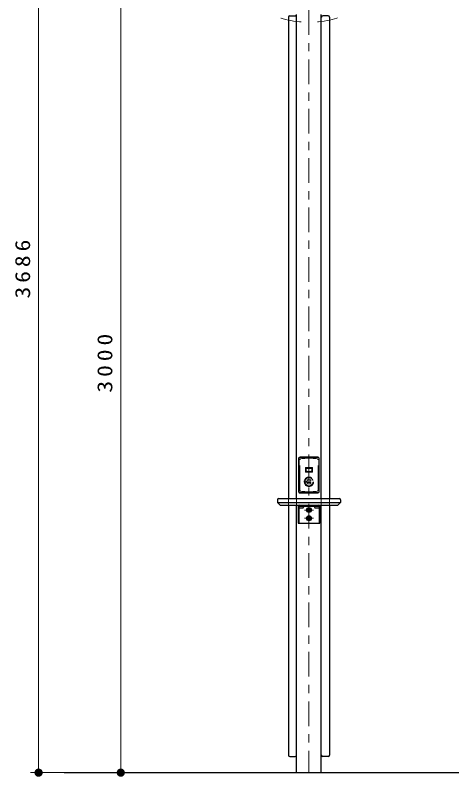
# Model space of a CAD drawing. Units: millimetres on the paper, scale 1:30. Extents: x 895 to 1260, y 297 to 554.
# Drawn here: x 1041.8 to 1095.8, y 402.2 to 494.8 of the extents above; entities that cross this region are included whole.
import ezdxf

# ---------------------------------------------------------------- set-up
doc = ezdxf.new("R2010")
doc.units = ezdxf.units.MM
for name, pattern in [('USER1', [4.5, 2.5, -2]), ('USER2', [6, 3, -1, 1, -1]), ('USER3', [8, 3, -1, 1, -1, 1, -1])]:
    doc.linetypes.add(name, pattern=pattern)
doc.layers.add('1_30', color=131, linetype='Continuous', lineweight=25)
doc.styles.add('ＭＳ ゴシック', font='')
doc.styles.get('ＭＳ ゴシック').set_extended_font_data('MS Gothic')

# ---------------------------------------------------------------- blocks, each defined once
blk = doc.blocks.new('filled_dot')
at = {"color": 0, "linetype": 'Continuous', "lineweight": -2, "const_width": 1.25}
blk.add_lwpolyline([(-0.625, 0, 1), (0.625, 0, 1)], format="xyb", close=True, dxfattribs=at)

msp = doc.modelspace()

# ---------------------------------------------------------------- linework, layer by layer
at = {"layer": '1_30', "color": 7, "lineweight": 13}
for p, q in [((1044.673, 402.748), (1044.673, 525.614)), ((1054.673, 402.748), (1054.673, 502.747)), ((1068.229, 402.748), (1043.673, 402.748)), ((1068.229, 402.748), (1053.673, 402.748))]:
    msp.add_line(p, q, dxfattribs=at)
at = {"layer": '1_30', "color": 2, "linetype": 'USER2', "lineweight": 13}
for p, q in [((1077.558, 495.414), (1077.558, 402.748)), ((1077, 434.664), (1078.116, 434.664)), ((1077, 433.664), (1078.116, 433.664))]:
    msp.add_line(p, q, dxfattribs=at)
at = {"layer": '1_30', "color": 21}
for p, q in [((1075.058, 494.548), (1075.058, 436.081)), ((1075.225, 494.714), (1075.892, 494.714)), ((1079.892, 494.714), (1079.225, 494.714)), ((1080.058, 494.548), (1080.058, 436.081)), ((1075.058, 435.248), (1075.058, 404.881)), ((1080.058, 435.248), (1080.058, 404.881)), ((1075.225, 404.714), (1075.892, 404.714)), ((1079.892, 404.714), (1079.225, 404.714))]:
    msp.add_line(p, q, dxfattribs=at)
at = {"layer": '1_30', "color": 4}
for p, q in [((1076.058, 436.081), (1076.058, 494.881)), ((1079.058, 436.081), (1079.058, 494.881)), ((1076.058, 402.748), (1076.058, 435.248)), ((1076.225, 435.048), (1076.225, 433.081)), ((1076.332, 435.048), (1076.332, 433.081)), ((1076.425, 435.248), (1078.692, 435.248)), ((1076.425, 435.141), (1078.692, 435.141)), ((1076.892, 435.141), (1076.892, 435.014)), ((1078.225, 435.141), (1078.225, 435.014)), ((1078.785, 435.048), (1078.785, 433.081)), ((1078.892, 435.048), (1078.892, 433.081)), ((1079.058, 402.748), (1079.058, 435.248)), ((1076.332, 434.914), (1076.792, 434.914)), ((1078.325, 434.914), (1078.785, 434.914)), ((1076.225, 433.081), (1078.892, 433.081)), ((1047.787, 402.748), (1077.558, 402.748)), ((1077.558, 402.748), (1095.779, 402.748))]:
    msp.add_line(p, q, dxfattribs=at)
at = {"layer": '1_30', "color": 40, "lineweight": 13}
for p, q in [((1076.305, 440.948), (1076.305, 436.881)), ((1076.375, 440.943), (1076.375, 436.886)), ((1076.472, 441.114), (1078.645, 441.114)), ((1076.475, 441.043), (1078.642, 441.043)), ((1078.742, 440.943), (1078.742, 436.886)), ((1078.812, 440.948), (1078.812, 436.881)), ((1076.472, 436.714), (1078.645, 436.714)), ((1076.475, 436.786), (1078.642, 436.786))]:
    msp.add_line(p, q, dxfattribs=at)
at = {"layer": '1_30', "color": 7, "linetype": 'USER3', "lineweight": 13}
for p, q in [((1076.45, 437.082), (1076.45, 440.762)), ((1078.667, 437.082), (1078.667, 440.762)), ((1077.325, 438.186), (1077.325, 438.353)), ((1077.325, 438.353), (1077.792, 438.353)), ((1077.325, 438.186), (1077.792, 438.186)), ((1077.325, 438.019), (1077.325, 437.853)), ((1077.325, 438.019), (1077.792, 438.019)), ((1077.325, 437.853), (1077.792, 437.853)), ((1077.792, 438.186), (1077.792, 438.353)), ((1077.792, 438.019), (1077.792, 437.853))]:
    msp.add_line(p, q, dxfattribs=at)
at = {"layer": '1_30', "color": 40, "linetype": 'USER3', "lineweight": 13}
for p, q in [((1077.143, 439.793), (1077.143, 439.283)), ((1077.172, 439.745), (1077.172, 439.331)), ((1077.176, 439.826), (1077.941, 439.826)), ((1077.202, 439.657), (1077.202, 439.42)), ((1077.206, 439.778), (1077.911, 439.778)), ((1077.915, 439.657), (1077.915, 439.42)), ((1077.944, 439.745), (1077.944, 439.331)), ((1077.974, 439.793), (1077.974, 439.283)), ((1077.176, 439.25), (1077.941, 439.25)), ((1077.206, 439.298), (1077.911, 439.298))]:
    msp.add_line(p, q, dxfattribs=at)
at = {"layer": '1_30', "color": 40}
for p, q in [((1073.725, 435.914), (1073.725, 435.581)), ((1073.892, 436.081), (1081.225, 436.081)), ((1081.392, 435.914), (1081.392, 435.581)), ((1073.725, 435.581), (1081.392, 435.581)), ((1074.058, 435.248), (1073.725, 435.581)), ((1074.058, 435.248), (1081.058, 435.248)), ((1081.058, 435.248), (1081.392, 435.581))]:
    msp.add_line(p, q, dxfattribs=at)
at = {"layer": '1_30', "color": 4, "linetype": 'USER1', "lineweight": 13}
for p, q in [((1075.058, 436.081), (1075.058, 435.248)), ((1076.058, 436.081), (1076.058, 435.248)), ((1079.058, 436.081), (1079.058, 435.248)), ((1080.058, 436.081), (1080.058, 435.248))]:
    msp.add_line(p, q, dxfattribs=at)
at = {"layer": '1_30', "color": 7}
for p, q in [((1077.501, 434.764), (1077.443, 434.664)), ((1077.501, 434.564), (1077.443, 434.664)), ((1077.501, 434.764), (1077.616, 434.764)), ((1077.501, 434.564), (1077.616, 434.564)), ((1077.674, 434.664), (1077.616, 434.764)), ((1077.674, 434.664), (1077.616, 434.564)), ((1077.501, 433.764), (1077.443, 433.664)), ((1077.501, 433.564), (1077.443, 433.664)), ((1077.501, 433.764), (1077.616, 433.764)), ((1077.501, 433.564), (1077.616, 433.564)), ((1077.674, 433.664), (1077.616, 433.764)), ((1077.674, 433.664), (1077.616, 433.564))]:
    msp.add_line(p, q, dxfattribs=at)
at = {"layer": '1_30', "color": 7, "linetype": 'USER3', "lineweight": 13}
for centre, radius in [((1077.558, 438.103), 0.567), ((1077.558, 438.103), 0.5), ((1077.21, 438.103), 0.05)]:
    msp.add_circle(centre, radius, dxfattribs=at)
at = {"layer": '1_30', "color": 7}
for centre, radius in [((1077.558, 434.664), 0.3), ((1077.558, 434.664), 0.116), ((1077.558, 433.664), 0.3), ((1077.558, 433.664), 0.116)]:
    msp.add_circle(centre, radius, dxfattribs=at)
at = {"layer": '1_30', "color": 4, "linetype": 'USER1', "lineweight": 13}
for centre in [(1077.558, 434.664), (1077.558, 433.664)]:
    msp.add_circle(centre, 0.2, dxfattribs=at)
at = {"layer": '1_30', "color": 21}
for centre, start, end in [((1075.225, 494.548), 90, 180), ((1075.892, 494.548), 0, 90), ((1079.225, 494.548), 90, 180), ((1079.892, 494.548), 0, 90), ((1075.225, 404.881), 180, 270), ((1075.892, 404.881), 270, 0), ((1079.225, 404.881), 180, 270), ((1079.892, 404.881), 270, 0)]:
    msp.add_arc(centre, 0.167, start, end, dxfattribs=at)
at = {"layer": '1_30', "color": 40, "lineweight": 13}
for centre, radius, start, end in [((1076.472, 440.948), 0.167, 90, 180), ((1076.475, 440.943), 0.1, 90, 180), ((1078.642, 440.943), 0.1, 0, 90), ((1078.645, 440.948), 0.167, 0, 90), ((1076.472, 436.881), 0.167, 179.99999, 270), ((1076.475, 436.886), 0.1, 179.99999, 270), ((1078.642, 436.886), 0.1, 270, 0), ((1078.645, 436.881), 0.167, 270, 0)]:
    msp.add_arc(centre, radius, start, end, dxfattribs=at)
at = {"layer": '1_30', "color": 7, "linetype": 'USER3', "lineweight": 13}
for centre, radius, start, end in [((1076.583, 440.762), 0.133, 97.22316, 180), ((1077.558, 433.069), 7.888, 82.77684, 97.22316), ((1078.533, 440.762), 0.133, 0, 82.77684), ((1076.583, 437.082), 0.133, 180, 262.5481), ((1077.558, 444.536), 7.651, 262.5481, 277.4519), ((1078.533, 437.082), 0.133, 277.4519, 0)]:
    msp.add_arc(centre, radius, start, end, dxfattribs=at)
at = {"layer": '1_30', "color": 40, "linetype": 'USER3', "lineweight": 13}
for centre, radius, start, end in [((1077.176, 439.793), 0.0333, 90, 180), ((1077.206, 439.745), 0.0333, 90, 180), ((1077.235, 439.657), 0.0333, 104.25737, 180), ((1077.558, 438.386), 1.345, 75.74263, 104.25737), ((1077.881, 439.657), 0.0333, 0, 75.74263), ((1077.911, 439.745), 0.0333, 0, 90), ((1077.941, 439.793), 0.0333, 0, 90), ((1077.176, 439.283), 0.0333, 180, 270), ((1077.206, 439.331), 0.0333, 180, 270), ((1077.235, 439.42), 0.0333, 180, 255.74263), ((1077.558, 440.69), 1.345, 255.74263, 284.25737), ((1077.881, 439.42), 0.0333, 284.25737, 0), ((1077.911, 439.331), 0.0333, 270, 0), ((1077.941, 439.283), 0.0333, 270, 0)]:
    msp.add_arc(centre, radius, start, end, dxfattribs=at)
at = {"layer": '1_30', "color": 40}
for centre, start, end in [((1073.892, 435.914), 90, 180), ((1081.225, 435.914), 0, 90)]:
    msp.add_arc(centre, 0.167, start, end, dxfattribs=at)
at = {"layer": '1_30', "color": 4}
for centre, radius, start, end in [((1076.425, 435.048), 0.2, 90, 180), ((1076.425, 435.048), 0.0933, 90, 180), ((1076.792, 435.014), 0.1, 270, 0), ((1078.325, 435.014), 0.1, 180, 270), ((1078.692, 435.048), 0.2, 0, 90), ((1078.692, 435.048), 0.0933, 0, 90)]:
    msp.add_arc(centre, radius, start, end, dxfattribs=at)
at = {"layer": '1_30', "color": 190, "linetype": 'USER1', "lineweight": 13}
msp.add_ellipse((1077.558, 495.414), major_axis=(4.61, 0), ratio=0.313593, start_param=2.066464, end_param=7.358314, dxfattribs=at)

# ---------------------------------------------------------------- block references
at = {"layer": '1_30', "color": 7, "lineweight": 13, "xscale": 0.4, "yscale": 0.4, "rotation": 90}
for p in [(1044.673, 402.748), (1054.673, 402.748)]:
    msp.add_blockref('filled_dot', p, dxfattribs=at)

# ---------------------------------------------------------------- texts
at = {"layer": '1_30', "color": 7, "char_height": 1.833, "attachment_point": 8, "rotation": 90, "style": 'ＭＳ ゴシック'}
for s, insert in [('\\T1.33;\\W1.15;3686', (1043.673, 464.181)), ('\\T1.33;\\W1.15;3000', (1053.673, 452.748))]:
    msp.add_mtext(s, dxfattribs=dict(at, insert=insert))

doc.saveas('drawing.dxf')
